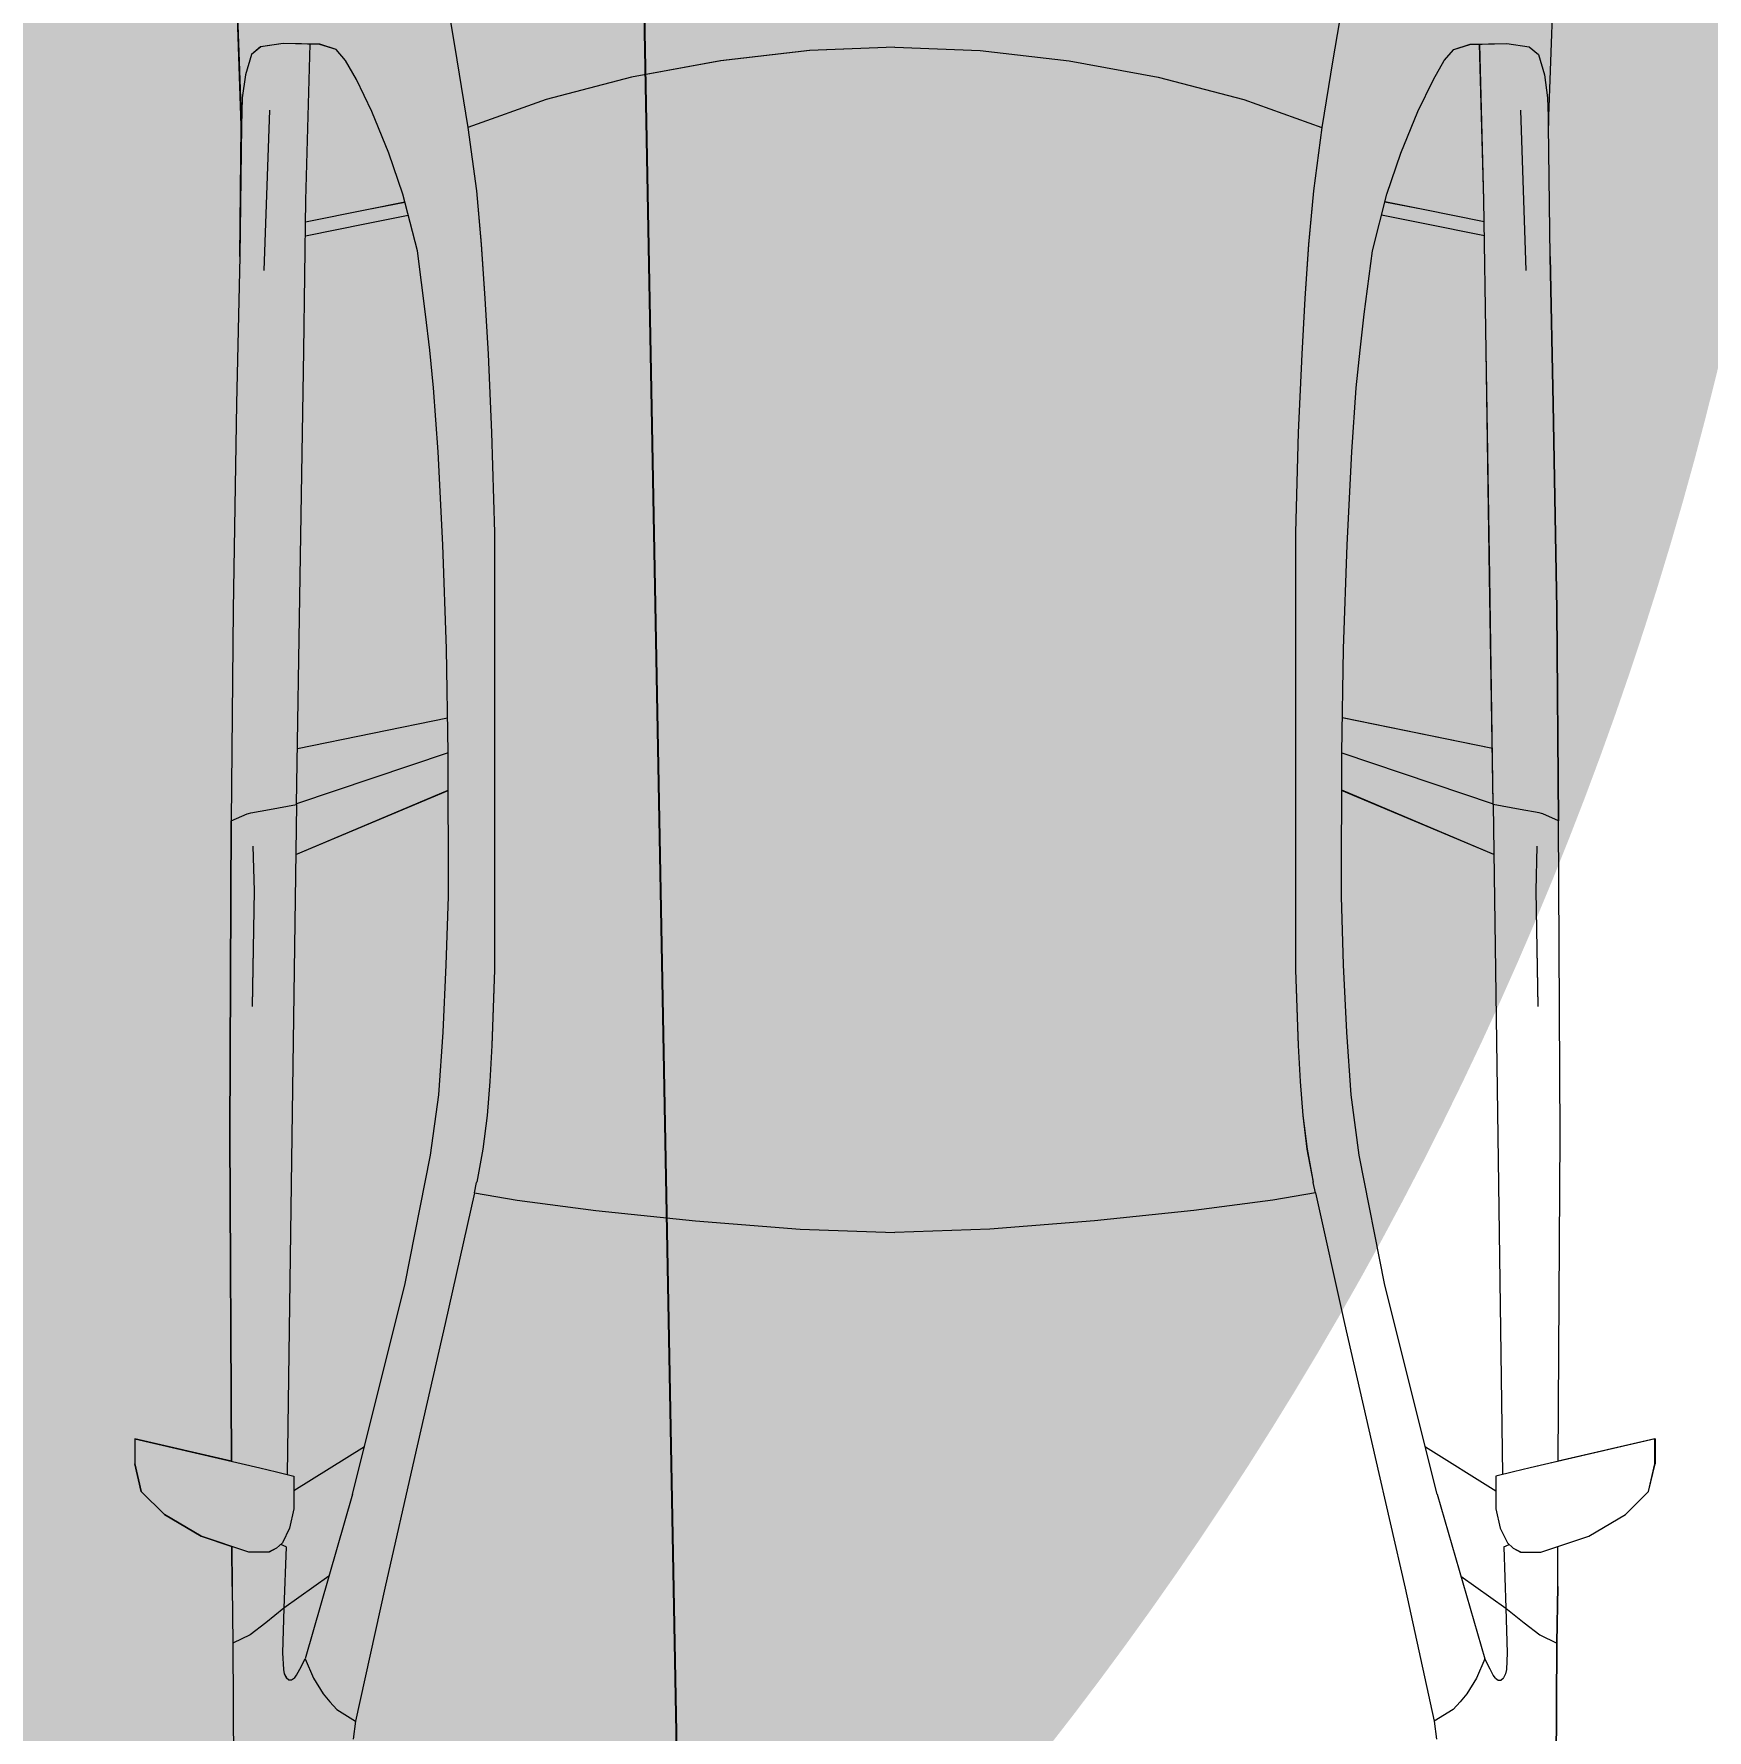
# Model space of a CAD drawing. Header units: millimetres. Extents: x -284281 to 1648660, y -821378 to -151356.
# Drawn here: x -183045 to -180739, y -269226 to -266889 of the extents above; entities that cross this region are included whole.
import ezdxf

# ---------------------------------------------------------------- set-up
doc = ezdxf.new("R2010")
doc.units = ezdxf.units.MM
doc.header["$MEASUREMENT"] = 0
doc.layers.get('Defpoints').update_dxf_attribs({"color": 250})
for name, color, linetype in [('Cars', 7, 'Continuous'), ('Cotations - 1_100', 7, 'Continuous'), ('Extérieur - Environnement', 7, 'Continuous')]:
    doc.layers.add(name, color=color, linetype=linetype)
doc.styles.add('STYLE_GENERE_2', font='arial.ttf')
doc.dimstyles.new('STYLE_GENERE__2', dxfattribs={"dimtxt": 250, "dimasz": 190, "dimexe": 0.18, "dimexo": 0.0625, "dimgap": 0, "dimtad": 1, "dimlfac": 0.001, "dimzin": 0, "dimdsep": 46, "dimtxsty": 'STYLE_GENERE_2', "dimblk": 'ARROWHEAD_6', "dimblk1": 'ARROWHEAD_6', "dimblk2": 'ARROWHEAD_6', "dimcen": 0.09, "dimse1": 1, "dimse2": 1, "dimclrd": 7, "dimclre": 7, "dimclrt": 7, "dimazin": 0, "dimtfac": 1, "dimtdec": 4, "dimtmove": 0, "dimatfit": 3, "dimfxl": 1, "dimtolj": 1, "dimtzin": 0, "dimarcsym": 0})

# ---------------------------------------------------------------- blocks, each defined once
blk = doc.blocks.new('Car 0025')
at = {"layer": 'Cars', "color": 7, "linetype": 'Continuous', "lineweight": 13}
for p, q in [((-652, 3786.7), (-615.8, 3571.1)), ((627.8, 3786.7), (591.6, 3571.1)), ((-920.3, 3683.6), (-913, 3480.7)), ((-913, 3480.7), (-920.3, 3683.6)), ((888.9, 3480.7), (896.1, 3683.6)), ((888.9, 3480.7), (896.1, 3683.6)), ((-899.1, 3578.6), (-907.5, 3550.6)), ((-886.4, 3589.1), (-899.1, 3578.6)), ((-855.4, 3593.9), (-886.4, 3589.1)), ((-804.8, 3592.7), (-855.4, 3593.9)), ((-824, 3377.8), (-818.1, 3593)), ((-782.3, 3585.5), (-804.8, 3592.7)), ((-769.3, 3570.3), (-782.3, 3585.5)), ((-129.6, 3584), (-252.3, 3570.1)), ((-12.1, 3588.7), (-129.6, 3584)), ((-12.1, 3588.7), (105.4, 3584)), ((105.4, 3584), (228.1, 3570.1)), ((745.1, 3570.3), (758.1, 3585.5)), ((758.1, 3585.5), (780.6, 3592.7)), ((780.6, 3592.7), (831.2, 3593.9)), ((799.8, 3377.8), (793.9, 3593)), ((831.2, 3593.9), (862.2, 3589.1)), ((862.2, 3589.1), (874.9, 3578.6)), ((874.9, 3578.6), (883.3, 3550.6)), ((-754.4, 3544.1), (-769.3, 3570.3)), ((-615.8, 3571.1), (-600.6, 3478)), ((-252.3, 3570.1), (-375.1, 3547.5)), ((228.1, 3570.1), (350.9, 3547.5)), ((591.6, 3571.1), (576.4, 3478)), ((730.2, 3544.1), (745.1, 3570.3)), ((-907.5, 3550.6), (-911.8, 3519.1)), ((-733, 3500.1), (-754.4, 3544.1)), ((-375.1, 3547.5), (-492.9, 3516.7)), ((350.9, 3547.5), (468.7, 3516.7)), ((708.8, 3500.1), (730.2, 3544.1)), ((883.3, 3550.6), (887.6, 3519.1)), ((-911.8, 3519.1), (-913, 3480.7)), ((-492.9, 3516.7), (-600.6, 3478)), ((468.7, 3516.7), (576.4, 3478)), ((887.6, 3519.1), (888.9, 3480.7)), ((-874.4, 3501.9), (-881.8, 3281.1)), ((-709.6, 3442.8), (-733, 3500.1)), ((685.4, 3442.8), (708.8, 3500.1)), ((850.2, 3501.9), (857.6, 3281.1)), ((-913, 3480.7), (-915.3, 3300.4)), ((-915.3, 3300.4), (-913, 3480.7)), ((-600.6, 3478), (-588.9, 3390.6)), ((576.4, 3478), (564.8, 3390.6)), ((891.1, 3300.4), (888.9, 3480.7)), ((891.1, 3300.4), (888.9, 3480.7)), ((-690.2, 3386.2), (-709.6, 3442.8)), ((666.1, 3386.2), (685.4, 3442.8)), ((-588.9, 3390.6), (-582.3, 3317.1)), ((564.8, 3390.6), (558.1, 3317.1)), ((-826.9, 3170.4), (-824, 3377.8)), ((-740, 3365.2), (-687.5, 3375.4)), ((-670.4, 3308.1), (-690.2, 3386.2)), ((646.2, 3308.1), (666.1, 3386.2)), ((715.8, 3365.2), (663.3, 3375.4)), ((802.7, 3170.4), (799.8, 3377.8)), ((-824.7, 3328.7), (-740.3, 3346)), ((-824.4, 3348), (-740, 3365.2)), ((-740.3, 3346), (-682.9, 3357.1)), ((716.1, 3346), (658.7, 3357.1)), ((800.2, 3348), (715.8, 3365.2)), ((800.5, 3328.7), (716.1, 3346)), ((-915.3, 3300.4), (-919.6, 3097.2)), ((-915.3, 3300.4), (-919.6, 3097.2)), ((-659, 3220.7), (-670.4, 3308.1)), ((-582.3, 3317.1), (-577.3, 3242.7)), ((558.1, 3317.1), (553.1, 3242.7)), ((634.8, 3220.7), (646.2, 3308.1)), ((895.4, 3097.2), (891.1, 3300.4)), ((891.1, 3300.4), (895.4, 3097.2)), ((-577.3, 3242.7), (-572.9, 3165.9)), ((553.1, 3242.7), (548.7, 3165.9)), ((-653.2, 3171.1), (-659, 3220.7)), ((629, 3171.1), (634.8, 3220.7)), ((-831.9, 2859.6), (-826.9, 3170.4)), ((-648.1, 3119.2), (-653.2, 3171.1)), ((-572.9, 3165.9), (-568.1, 3057.7)), ((548.7, 3165.9), (543.9, 3057.7)), ((623.9, 3119.2), (629, 3171.1)), ((807.7, 2859.6), (802.7, 3170.4)), ((-641.8, 3031.2), (-648.1, 3119.2)), ((617.6, 3031.2), (623.9, 3119.2)), ((-919.6, 3097.2), (-924.4, 2813.9)), ((-919.6, 3097.2), (-924.4, 2813.9)), ((900.2, 2813.9), (895.4, 3097.2)), ((895.4, 3097.2), (900.2, 2813.9)), ((-568.1, 3057.8), (-564.2, 2920.2)), ((543.9, 3057.8), (540, 2920.2)), ((-635.4, 2903.1), (-641.8, 3031.2)), ((611.2, 2903.1), (617.6, 3031.2)), ((-630.4, 2759.9), (-635.4, 2903.1)), ((-564.2, 2920.2), (-564.1, 2317.3)), ((540, 2920.2), (539.9, 2317.3)), ((606.2, 2759.9), (611.2, 2903.1)), ((-836.8, 2545.3), (-831.9, 2859.6)), ((812.6, 2545.3), (807.7, 2859.6)), ((-924.4, 2813.9), (-926.9, 2522.7)), ((-924.4, 2813.9), (-926.9, 2522.7)), ((902.7, 2522.7), (900.2, 2813.9)), ((900.2, 2813.9), (902.7, 2522.7)), ((-628, 2616.3), (-630.4, 2759.9)), ((603.8, 2616.3), (606.2, 2759.9)), ((-835.6, 2622.4), (-628.8, 2664.8)), ((811.4, 2622.4), (604.6, 2664.8)), ((-628, 2616.3), (-836.8, 2546.4)), ((-627.5, 2418.3), (-628, 2616.3)), ((603.3, 2418.3), (603.8, 2616.3)), ((603.8, 2616.3), (812.6, 2546.4)), ((-837.8, 2476.4), (-627.9, 2564.8)), ((813.6, 2476.4), (603.7, 2564.8)), ((-926.9, 2522.7), (-905.2, 2532.4)), ((-905.2, 2532.4), (-903.2, 2533)), ((-903.2, 2533), (-900, 2533.7)), ((-900, 2533.7), (-874.1, 2538.4)), ((-874.1, 2538.4), (-836.8, 2545.3)), ((-836.8, 2545.3), (-843.3, 2088.2)), ((812.6, 2545.3), (819.1, 2088.2)), ((849.9, 2538.4), (812.6, 2545.3)), ((875.8, 2533.7), (849.9, 2538.4)), ((879.1, 2533), (875.8, 2533.7)), ((881, 2532.4), (879.1, 2533)), ((902.7, 2522.7), (881, 2532.4)), ((-926.9, 2522.7), (-928.9, 2089.8)), ((-928.9, 2089.8), (-926.9, 2522.7)), ((904.7, 2089.8), (902.7, 2522.7)), ((904.7, 2089.8), (902.7, 2522.7)), ((-897, 2487.7), (-895.5, 2426.5)), ((872.8, 2487.7), (871.3, 2426.5)), ((-895.5, 2426.5), (-898.1, 2267.2)), ((-630.6, 2324.2), (-627.5, 2418.3)), ((606.4, 2324.2), (603.3, 2418.3)), ((871.3, 2426.5), (873.9, 2267.2)), ((-634.8, 2231.6), (-630.6, 2324.2)), ((-564.1, 2317.3), (-567.9, 2213)), ((539.9, 2317.3), (543.8, 2213)), ((610.6, 2231.6), (606.4, 2324.2)), ((-640.9, 2145.4), (-634.8, 2231.6)), ((616.7, 2145.4), (610.6, 2231.6)), ((-567.9, 2213), (-570.5, 2163.8)), ((543.8, 2213), (546.3, 2163.8)), ((-570.5, 2163.8), (-574.3, 2116.7)), ((546.3, 2163.8), (550.1, 2116.7)), ((-652.1, 2062.2), (-640.9, 2145.4)), ((627.9, 2062.2), (616.7, 2145.4)), ((-574.3, 2116.7), (-580.1, 2070.5)), ((550.1, 2116.7), (555.9, 2070.5)), ((-928.9, 2089.8), (-926.4, 1640.4)), ((-926.4, 1640.4), (-928.9, 2089.8)), ((-843.3, 2088.2), (-849.7, 1622.1)), ((819.1, 2088.2), (825.5, 1622.1)), ((902.2, 1640.4), (904.7, 2089.8)), ((902.2, 1640.4), (904.7, 2089.8)), ((-687.5, 1882.8), (-652.1, 2062.2)), ((-580.1, 2070.5), (-588.5, 2025.1)), ((555.9, 2070.5), (564.3, 2025.1)), ((663.3, 1882.8), (627.9, 2062.2)), ((-591.8, 2010.3), (-632, 1830.3)), ((-591.8, 2010.3), (-588.8, 2024.6)), ((-591.8, 2010.3), (-532.9, 2000.2)), ((-588.8, 2024.6), (-588.4, 2025.3)), ((567.6, 2010.3), (508.7, 2000.2)), ((564.6, 2024.6), (564.2, 2025.3)), ((567.6, 2010.3), (564.6, 2024.6)), ((567.6, 2010.3), (607.8, 1830.3)), ((-532.9, 2000.2), (-424.2, 1986.1)), ((508.7, 2000.2), (400, 1986.1)), ((-424.2, 1986.1), (-287.2, 1971.5)), ((-287.2, 1971.5), (-142.7, 1960.1)), ((263, 1971.5), (118.5, 1960.1)), ((400, 1986.1), (263, 1971.5)), ((-142.7, 1960.1), (-12.1, 1955.6)), ((118.5, 1960.1), (-12.1, 1955.6)), ((-759.7, 1595.1), (-687.5, 1882.8)), ((735.5, 1595.1), (663.3, 1882.8)), ((-632, 1830.3), (-674.2, 1645.7)), ((607.8, 1830.3), (650, 1645.7)), ((-926.4, 1640.4), (-1059.8, 1671.2)), ((-1059.8, 1671.2), (-1059.8, 1636.9)), ((-1059.8, 1671.2), (-887.7, 1631.5)), ((-1059.8, 1671.2), (-1059.8, 1636.9)), ((-743.3, 1660.3), (-840.5, 1599.8)), ((719.1, 1660.3), (816.3, 1599.8)), ((1035.6, 1671.2), (863.5, 1631.5)), ((1035.6, 1671.2), (902.2, 1640.4)), ((1035.6, 1636.9), (1035.6, 1671.2)), ((1035.6, 1671.2), (1035.6, 1636.9)), ((-1059.8, 1636.9), (-1050.9, 1598.8)), ((-1050.9, 1598.8), (-1059.8, 1636.9)), ((-674.2, 1645.7), (-715.3, 1465.4)), ((650, 1645.7), (691.1, 1465.4)), ((1026.7, 1598.8), (1035.6, 1636.9)), ((1026.7, 1598.8), (1035.6, 1636.9)), ((-887.7, 1631.5), (-864.6, 1626)), ((-864.6, 1626), (-840.5, 1619.8)), ((-840.5, 1619.8), (-840.5, 1574.6)), ((840.4, 1626), (816.3, 1619.8)), ((816.3, 1619.8), (816.3, 1574.6)), ((863.5, 1631.5), (840.4, 1626)), ((-1050.9, 1598.8), (-1019.1, 1566.8)), ((-1019.1, 1566.8), (-1050.9, 1598.8)), ((-759.7, 1595.1), (-825.1, 1368)), ((735.5, 1595.1), (800.9, 1368)), ((994.9, 1566.8), (1026.7, 1598.8)), ((994.9, 1566.8), (1026.7, 1598.8)), ((-1019.1, 1566.8), (-968.5, 1537.3)), ((-968.5, 1537.3), (-1019.1, 1566.8)), ((-840.5, 1574.6), (-846.5, 1548.1)), ((816.3, 1574.6), (822.3, 1548.1)), ((944.3, 1537.3), (994.9, 1566.8)), ((944.3, 1537.3), (994.9, 1566.8)), ((-846.5, 1548.1), (-856.3, 1528)), ((822.3, 1548.1), (832.1, 1528)), ((-968.5, 1537.3), (-926, 1523.1)), ((-902.5, 1515.3), (-968.5, 1537.3)), ((-926, 1523.1), (-925.7, 1467.7)), ((-925.7, 1467.7), (-926, 1523.1)), ((-864.4, 1520.4), (-874.6, 1515.3)), ((-856.3, 1528), (-864.4, 1520.4)), ((-851.4, 1522.3), (-858.6, 1525.8)), ((-851.4, 1522.3), (-854.4, 1437.8)), ((827.2, 1522.3), (834.4, 1525.8)), ((827.2, 1522.3), (830.2, 1437.8)), ((832.1, 1528), (840.2, 1520.4)), ((840.2, 1520.4), (850.4, 1515.3)), ((878.3, 1515.3), (944.3, 1537.3)), ((901.5, 1467.7), (901.8, 1523.1)), ((901.5, 1467.7), (901.8, 1523.1)), ((901.8, 1523.1), (944.3, 1537.3)), ((-874.6, 1515.3), (-902.5, 1515.3)), ((850.4, 1515.3), (878.3, 1515.3)), ((-792.3, 1482), (-854.4, 1437.8)), ((768.1, 1482), (830.2, 1437.8)), ((-925.7, 1467.7), (-924.7, 1389.7)), ((-925.7, 1467.7), (-924.7, 1389.7)), ((-715.3, 1465.4), (-755.5, 1282.4)), ((691.1, 1465.4), (731.3, 1282.4)), ((900.5, 1389.7), (901.5, 1467.7)), ((901.5, 1467.7), (900.5, 1389.7)), ((-854.4, 1437.8), (-879.3, 1417.7)), ((-854.4, 1437.8), (-856.2, 1376.4)), ((830.2, 1437.8), (855.1, 1417.7)), ((830.2, 1437.8), (832, 1376.4)), ((-879.3, 1417.7), (-900.9, 1401.3)), ((855.1, 1417.7), (876.7, 1401.3)), ((-900.9, 1401.3), (-924.7, 1389.7)), ((-924.7, 1389.7), (-920.5, 734.5)), ((-924.7, 1389.7), (-920.5, 734.5)), ((876.7, 1401.3), (900.5, 1389.7)), ((896.3, 734.5), (900.5, 1389.7)), ((900.5, 1389.7), (896.3, 734.5)), ((-856.2, 1376.4), (-855, 1353.4)), ((-832.4, 1354), (-825.1, 1368)), ((-825.1, 1368), (-813.7, 1341.5)), ((800.9, 1368), (789.5, 1341.5)), ((808.2, 1354), (800.9, 1368)), ((832, 1376.4), (830.8, 1353.4)), ((-855, 1353.4), (-853.9, 1347.6)), ((-853.9, 1347.6), (-851, 1342)), ((-847.5, 1338.9), (-851, 1342)), ((-843.8, 1338.8), (-847.5, 1338.9)), ((-839.9, 1341.4), (-843.8, 1338.8)), ((-839.9, 1341.4), (-836.8, 1345.8)), ((-836.8, 1345.8), (-832.5, 1354)), ((-813.7, 1341.5), (-800.3, 1320)), ((789.5, 1341.5), (776.1, 1320)), ((812.6, 1345.8), (808.3, 1354)), ((815.7, 1341.4), (812.6, 1345.8)), ((815.7, 1341.4), (819.6, 1338.8)), ((819.6, 1338.8), (823.3, 1338.9)), ((823.3, 1338.9), (826.8, 1342)), ((829.7, 1347.6), (826.8, 1342)), ((830.8, 1353.4), (829.7, 1347.6)), ((-800.3, 1320), (-791.1, 1308.8)), ((-791.1, 1308.8), (-781.4, 1298.4)), ((766.9, 1308.8), (757.2, 1298.4)), ((776.1, 1320), (766.9, 1308.8)), ((-781.4, 1298.4), (-755.5, 1282.4)), ((757.2, 1298.4), (731.3, 1282.4)), ((-755.5, 1282.4), (-758.8, 1257.5)), ((-755.5, 1282.4), (-755.5, 1282.4)), ((731.3, 1282.4), (734.6, 1257.5)), ((731.3, 1282.4), (731.3, 1282.4))]:
    blk.add_line(p, q, dxfattribs=at)
blk = doc.blocks.new('ARROWHEAD_6')
at = {"color": 0, "linetype": 'Continuous', "lineweight": 0}
for p, q in [((-0.5, -0.5), (0.5, 0.5)), ((0, 0), (-1, 0))]:
    blk.add_line(p, q, dxfattribs=at)
blk = doc.blocks.new('*D1329')
at = {"layer": 'Cotations - 1_100', "color": 7, "linetype": 'Continuous', "lineweight": -2, "transparency": 16777216}
for p, q in [((-182305.9, -261363.1), (-182224.2, -265753.6)), ((-182127, -270978.1), (-182209, -266572.7))]:
    blk.add_line(p, q, dxfattribs=at)
at = {"layer": 'Defpoints', "color": 0, "linetype": 'Continuous', "transparency": 16777216}
for p in [(-181903.3, -261165.6), (-181684.3, -271159.9), (-182123.4, -271168.1)]:
    blk.add_point(p, dxfattribs=at)
at = {"layer": 'Cotations - 1_100', "color": 7, "linetype": 'Continuous', "lineweight": -2, "transparency": 16777216, "xscale": 190, "yscale": 190, "zscale": 190}
for p, rotation in [((-182309.5, -261173.1), 91.06638308788963), ((-182123.4, -271168.1), 271.0663830878896)]:
    blk.add_blockref('ARROWHEAD_6', p, dxfattribs=dict(at, rotation=rotation))
at = {"layer": 'Cotations - 1_100', "color": 7, "linetype": 'Continuous', "lineweight": 5, "transparency": 16777216, "insert": (-182216.6, -266163.2), "char_height": 250, "attachment_point": 5, "rotation": 271.0664, "style": 'STYLE_GENERE_2'}
blk.add_mtext('\\A1;10.00', dxfattribs=at)

msp = doc.modelspace()

# ---------------------------------------------------------------- hatches: boundary and pattern name
at = {"linetype": 'Continuous', "lineweight": 0, "true_color": 0xa7a7a7}
msp.add_hatch(color=253, dxfattribs=at).paths.add_polyline_path([(-190582.9074, -266165.48622, 1), (-180582.9074, -266165.48622, 1)])

# ---------------------------------------------------------------- linework, layer by layer
at = {"layer": 'Extérieur - Environnement', "color": 7, "linetype": 'Continuous', "lineweight": 13}
for p, q in [((-182498.29589, -266709.07991), (-182462.12365, -266924.69169)), ((-181218.48384, -266709.07991), (-181254.65608, -266924.69169)), ((-182766.59961, -266812.14388), (-182759.33845, -267015.11622)), ((-182759.33845, -267015.11622), (-182766.59961, -266812.14388)), ((-180957.44127, -267015.11622), (-180950.18012, -266812.14388)), ((-180957.44127, -267015.11622), (-180950.18012, -266812.14388)), ((-182732.64575, -266906.68173), (-182745.34676, -266917.17362)), ((-182701.66789, -266901.90924), (-182732.64575, -266906.68173)), ((-182651.05405, -266903.11646), (-182701.66789, -266901.90924)), ((-182670.25967, -267118.03368), (-182664.43624, -266902.79727)), ((-182628.57934, -266910.29321), (-182651.05405, -266903.11646)), ((-182615.58104, -266925.46847), (-182628.57934, -266910.29321)), ((-181975.92525, -266911.77991), (-182098.60812, -266925.66614)), ((-181858.38986, -266907.061), (-181975.92525, -266911.77991)), ((-181858.38986, -266907.061), (-181740.85448, -266911.77991)), ((-181740.85448, -266911.77991), (-181618.17161, -266925.66614)), ((-181101.19869, -266925.46847), (-181088.20038, -266910.29321)), ((-181088.20038, -266910.29321), (-181065.72568, -266903.11646)), ((-181065.72568, -266903.11646), (-181015.11183, -266901.90924)), ((-181046.52006, -267118.03368), (-181052.34349, -266902.79727)), ((-181015.11183, -266901.90924), (-180984.13398, -266906.68173)), ((-180984.13398, -266906.68173), (-180971.43297, -266917.17362)), ((-182745.34676, -266917.17362), (-182753.75134, -266945.17872)), ((-182600.68722, -266951.66209), (-182615.58104, -266925.46847)), ((-182462.12365, -266924.69169), (-182446.91017, -267017.73544)), ((-182098.60812, -266925.66614), (-182221.36292, -266948.26862)), ((-181618.17161, -266925.66614), (-181495.41681, -266948.26862)), ((-181254.65608, -266924.69169), (-181269.86956, -267017.73544)), ((-181116.09251, -266951.66209), (-181101.19869, -266925.46847)), ((-180971.43297, -266917.17362), (-180963.02839, -266945.17872)), ((-182753.75134, -266945.17872), (-182758.06556, -266976.68211)), ((-182579.28285, -266995.68437), (-182600.68722, -266951.66209)), ((-182221.36292, -266948.26862), (-182339.21253, -266979.13343)), ((-181495.41681, -266948.26862), (-181377.5672, -266979.13343)), ((-181137.49688, -266995.68437), (-181116.09251, -266951.66209)), ((-180963.02839, -266945.17872), (-180958.71416, -266976.68211)), ((-182758.06556, -266976.68211), (-182759.33845, -267015.11622)), ((-182339.21253, -266979.13343), (-182446.91017, -267017.73544)), ((-181377.5672, -266979.13343), (-181269.86956, -267017.73544)), ((-180958.71416, -266976.68211), (-180957.44127, -267015.11622)), ((-182720.67205, -266993.87959), (-182728.08924, -267214.66003)), ((-182555.86788, -267052.95632), (-182579.28285, -266995.68437)), ((-181160.91185, -267052.95632), (-181137.49688, -266995.68437)), ((-180996.10768, -266993.87959), (-180988.69049, -267214.66003)), ((-182759.33845, -267015.11622), (-182761.55219, -267195.42194)), ((-182761.55219, -267195.42194), (-182759.33845, -267015.11622)), ((-182446.91017, -267017.73544), (-182435.2387, -267105.16234)), ((-181269.86956, -267017.73544), (-181281.54103, -267105.16234)), ((-180955.22753, -267195.42194), (-180957.44127, -267015.11622)), ((-180955.22753, -267195.42194), (-180957.44127, -267015.11622)), ((-182536.53868, -267109.61749), (-182555.86788, -267052.95632)), ((-181180.24105, -267109.61749), (-181160.91185, -267052.95632)), ((-182673.19208, -267325.35055), (-182670.25967, -267118.03368)), ((-182586.29209, -267130.53691), (-182533.81136, -267120.34522)), ((-182516.70394, -267187.636), (-182536.53868, -267109.61749)), ((-182435.24022, -267105.14564), (-182428.54732, -267178.67008)), ((-181281.53951, -267105.14564), (-181288.23241, -267178.67008)), ((-181200.07578, -267187.636), (-181180.24105, -267109.61749)), ((-181130.48763, -267130.53691), (-181182.96837, -267120.34522)), ((-181043.58765, -267325.35055), (-181046.52006, -267118.03368)), ((-182670.68026, -267147.76871), (-182586.29209, -267130.53691)), ((-182586.56499, -267149.83017), (-182529.15002, -267138.68025)), ((-181130.21474, -267149.83017), (-181187.62971, -267138.68025)), ((-181046.09947, -267147.76871), (-181130.48763, -267130.53691)), ((-182670.95315, -267167.06197), (-182586.56499, -267149.83017)), ((-181045.82658, -267167.06197), (-181130.21474, -267149.83017)), ((-182505.29499, -267275.12651), (-182516.70394, -267187.636)), ((-182428.54825, -267178.65615), (-182423.58143, -267253.1309)), ((-181288.23148, -267178.65615), (-181293.19829, -267253.1309)), ((-181211.48474, -267275.12651), (-181200.07578, -267187.636)), ((-182761.55219, -267195.42194), (-182765.90158, -267398.63248)), ((-182761.55219, -267195.42194), (-182765.90158, -267398.63248)), ((-180950.87814, -267398.63248), (-180955.22753, -267195.42194)), ((-180955.22753, -267195.42194), (-180950.87814, -267398.63248)), ((-182423.58172, -267253.12659), (-182419.17831, -267329.92371)), ((-181293.19801, -267253.12659), (-181297.60142, -267329.92371)), ((-182499.4486, -267324.70503), (-182505.29499, -267275.12651)), ((-181217.33113, -267324.70503), (-181211.48474, -267275.12651)), ((-182678.15235, -267636.14806), (-182673.19208, -267325.35055)), ((-182494.3547, -267376.54286), (-182499.4486, -267324.70503)), ((-182419.17875, -267329.91363), (-182414.41314, -267438.03433)), ((-181297.60097, -267329.91363), (-181302.36659, -267438.03433)), ((-181222.42502, -267376.54286), (-181217.33113, -267324.70503)), ((-181038.62738, -267636.14806), (-181043.58765, -267325.35055)), ((-182488.11736, -267464.55695), (-182494.3547, -267376.54286)), ((-181228.66237, -267464.55695), (-181222.42502, -267376.54286)), ((-182765.90158, -267398.63248), (-182770.68711, -267681.8664)), ((-182765.90158, -267398.63248), (-182770.68711, -267681.8664)), ((-180946.09262, -267681.8664), (-180950.87814, -267398.63248)), ((-180950.87814, -267398.63248), (-180946.09262, -267681.8664)), ((-182414.41324, -267438.03077), (-182410.44238, -267575.55173)), ((-181302.36649, -267438.03077), (-181306.33735, -267575.55173)), ((-182481.7302, -267592.68594), (-182488.11736, -267464.55695)), ((-181235.04953, -267592.68594), (-181228.66237, -267464.55695)), ((-182410.44238, -267575.55173), (-182410.40381, -268178.51767)), ((-181306.33735, -267575.55173), (-181306.37592, -268178.51767)), ((-182476.73029, -267735.92644), (-182481.7302, -267592.68594)), ((-181240.04944, -267735.92644), (-181235.04953, -267592.68594)), ((-182683.11284, -267950.44806), (-182678.15235, -267636.14806)), ((-181033.66689, -267950.44806), (-181038.62738, -267636.14806)), ((-182770.68711, -267681.8664), (-182773.20544, -267973.11319)), ((-182770.68711, -267681.8664), (-182773.20544, -267973.11319)), ((-180943.57429, -267973.11319), (-180946.09262, -267681.8664)), ((-180946.09262, -267681.8664), (-180943.57429, -267973.11319)), ((-182474.30722, -267879.45679), (-182476.73029, -267735.92644)), ((-181242.47251, -267879.45679), (-181240.04944, -267735.92644)), ((-182681.89638, -267873.3724), (-182475.1251, -267831.0099)), ((-181034.88335, -267873.3724), (-181241.65463, -267831.0099)), ((-182474.30722, -267879.45679), (-182683.09562, -267949.35697)), ((-182473.76869, -268077.47084), (-182474.30722, -267879.45679)), ((-181243.01103, -268077.47084), (-181242.47251, -267879.45679)), ((-181242.47251, -267879.45679), (-181033.68411, -267949.35697)), ((-182684.08437, -268019.42707), (-182474.16704, -267931.00109)), ((-181032.69535, -268019.42707), (-181242.61269, -267931.00109)), ((-182773.20544, -267973.11319), (-182751.49675, -267963.34875)), ((-182751.49675, -267963.34875), (-182749.54124, -267962.78294)), ((-182749.54124, -267962.78294), (-182746.28319, -267962.08777)), ((-182746.28319, -267962.08777), (-182720.36992, -267957.43193)), ((-182720.36992, -267957.43193), (-182683.11284, -267950.44806)), ((-182683.11284, -267950.44806), (-182689.55162, -268407.60147)), ((-181033.66689, -267950.44806), (-181027.2281, -268407.60147)), ((-180996.40981, -267957.43193), (-181033.66689, -267950.44806)), ((-180970.49653, -267962.08777), (-180996.40981, -267957.43193)), ((-180967.23849, -267962.78294), (-180970.49653, -267962.08777)), ((-180965.28298, -267963.34875), (-180967.23849, -267962.78294)), ((-180943.57429, -267973.11319), (-180965.28298, -267963.34875)), ((-182773.20544, -267973.11319), (-182775.17368, -268405.99152)), ((-182775.17368, -268405.99152), (-182773.20544, -267973.11319)), ((-180941.60605, -268405.99152), (-180943.57429, -267973.11319)), ((-180941.60605, -268405.99152), (-180943.57429, -267973.11319)), ((-182743.3109, -268008.0365), (-182741.8123, -268069.30026)), ((-180973.46883, -268008.0365), (-180974.96743, -268069.30026)), ((-182741.8123, -268069.30026), (-182744.38849, -268228.63)), ((-182476.91965, -268171.56036), (-182473.76869, -268077.47084)), ((-181239.86008, -268171.56036), (-181243.01103, -268077.47084)), ((-180974.96743, -268069.30026), (-180972.39123, -268228.63)), ((-182481.1141, -268264.18443), (-182476.91965, -268171.56036)), ((-181235.66562, -268264.18443), (-181239.86008, -268171.56036)), ((-182410.40381, -268178.51767), (-182414.24052, -268282.80321)), ((-181306.37592, -268178.51767), (-181302.53921, -268282.80321)), ((-182487.21334, -268350.33641), (-182481.1141, -268264.18443)), ((-181229.56638, -268350.33641), (-181235.66562, -268264.18443)), ((-182414.24013, -268282.79561), (-182416.77429, -268331.97201)), ((-181302.5396, -268282.79561), (-181300.00544, -268331.97201)), ((-182416.77345, -268331.95584), (-182420.57185, -268379.1068)), ((-181300.00627, -268331.95584), (-181296.20788, -268379.1068)), ((-182498.35938, -268433.58816), (-182487.21334, -268350.33641)), ((-181218.42035, -268433.58816), (-181229.56638, -268350.33641)), ((-182420.57003, -268379.08424), (-182426.39298, -268425.32705)), ((-181296.2097, -268379.08424), (-181290.38675, -268425.32705)), ((-182775.17368, -268405.99152), (-182772.69546, -268855.37588)), ((-182772.69546, -268855.37588), (-182775.17368, -268405.99152)), ((-182689.55127, -268407.60147), (-182695.99877, -268873.64916)), ((-181027.22846, -268407.60147), (-181020.78096, -268873.64916)), ((-180944.08427, -268855.37588), (-180941.60605, -268405.99152)), ((-180944.08427, -268855.37588), (-180941.60605, -268405.99152)), ((-182533.77568, -268612.97487), (-182498.35938, -268433.58816)), ((-182426.39298, -268425.32705), (-182434.82365, -268470.69473)), ((-181290.38675, -268425.32705), (-181281.95608, -268470.69473)), ((-181183.00405, -268612.97487), (-181218.42035, -268433.58816)), ((-182438.12358, -268485.50019), (-182435.04508, -268471.18443)), ((-182435.04508, -268471.18443), (-182434.73767, -268470.50459)), ((-181281.73465, -268471.18443), (-181282.04206, -268470.50459)), ((-181278.65615, -268485.50019), (-181281.73465, -268471.18443)), ((-182438.12358, -268485.50019), (-182478.28153, -268665.46056)), ((-182438.12358, -268485.50019), (-182379.15322, -268495.56309)), ((-182379.15322, -268495.56309), (-182270.53665, -268509.72051)), ((-181337.62651, -268495.56309), (-181446.24307, -268509.72051)), ((-181278.65615, -268485.50019), (-181337.62651, -268495.56309)), ((-181278.65615, -268485.50019), (-181238.49819, -268665.46056)), ((-182270.53665, -268509.72051), (-182133.45214, -268524.31874)), ((-182133.45214, -268524.31874), (-181989.00751, -268535.70581)), ((-181583.32758, -268524.31874), (-181727.77222, -268535.70581)), ((-181446.24307, -268509.72051), (-181583.32758, -268524.31874)), ((-181989.00751, -268535.70581), (-181858.38986, -268540.22868)), ((-181727.77222, -268535.70581), (-181858.38986, -268540.22868)), ((-182605.97557, -268900.71807), (-182533.77568, -268612.97487)), ((-181110.80416, -268900.71807), (-181183.00405, -268612.97487)), ((-182478.28153, -268665.46056), (-182520.46148, -268850.05203)), ((-181238.49819, -268665.46056), (-181196.31825, -268850.05203)), ((-182772.69546, -268855.37588), (-182906.06761, -268824.57526)), ((-182906.06761, -268824.57526), (-182906.06761, -268858.86413)), ((-182906.06761, -268824.57526), (-182734.03257, -268864.30459)), ((-182906.06761, -268824.57526), (-182906.06761, -268858.86413)), ((-180810.71212, -268824.57526), (-180982.74716, -268864.30459)), ((-180810.71212, -268824.57526), (-180944.08427, -268855.37588)), ((-180810.71212, -268858.86413), (-180810.71212, -268824.57526)), ((-180810.71212, -268824.57526), (-180810.71212, -268858.86413)), ((-182589.60133, -268835.46068), (-182686.78316, -268895.94519)), ((-182520.46148, -268850.05203), (-182561.61168, -269030.34197)), ((-181196.31825, -268850.05203), (-181155.16805, -269030.34197)), ((-181127.1784, -268835.46068), (-181029.99656, -268895.94519)), ((-182906.06761, -268858.86413), (-182897.20744, -268896.99574)), ((-182897.20744, -268896.99574), (-182906.06761, -268858.86413)), ((-182734.03257, -268864.30459), (-182710.90351, -268869.80872)), ((-182710.90351, -268869.80872), (-182686.78316, -268876.0237)), ((-182686.78316, -268876.0237), (-182686.78316, -268921.1711)), ((-181005.87622, -268869.80872), (-181029.99656, -268876.0237)), ((-181029.99656, -268876.0237), (-181029.99656, -268921.1711)), ((-180982.74716, -268864.30459), (-181005.87622, -268869.80872)), ((-180819.57229, -268896.99574), (-180810.71212, -268858.86413)), ((-180819.57229, -268896.99574), (-180810.71212, -268858.86413)), ((-182897.20744, -268896.99574), (-182865.349, -268928.95544)), ((-182865.349, -268928.95544), (-182897.20744, -268896.99574)), ((-182605.97557, -268900.71807), (-182671.38979, -269127.82494)), ((-181110.80416, -268900.71807), (-181045.38994, -269127.82494)), ((-180851.43073, -268928.95544), (-180819.57229, -268896.99574)), ((-180851.43073, -268928.95544), (-180819.57229, -268896.99574)), ((-182686.78316, -268921.1711), (-182692.79471, -268947.69805)), ((-181029.99656, -268921.1711), (-181023.98502, -268947.69805)), ((-182865.349, -268928.95544), (-182814.80894, -268958.44643)), ((-182814.80894, -268958.44643), (-182865.349, -268928.95544)), ((-182692.79471, -268947.69805), (-182702.60262, -268967.80458)), ((-181023.98502, -268947.69805), (-181014.17711, -268967.80458)), ((-180901.97079, -268958.44643), (-180851.43073, -268928.95544)), ((-180901.97079, -268958.44643), (-180851.43073, -268928.95544)), ((-182814.80894, -268958.44643), (-182772.29577, -268972.66499)), ((-182748.83378, -268980.51188), (-182814.80894, -268958.44643)), ((-182702.60262, -268967.80458), (-182710.67761, -268975.33817)), ((-182697.72554, -268973.48156), (-182704.93022, -268969.97612)), ((-181019.05418, -268973.48156), (-181011.84951, -268969.97612)), ((-181014.17711, -268967.80458), (-181006.10211, -268975.33817)), ((-180967.94595, -268980.51188), (-180901.97079, -268958.44643)), ((-180944.48395, -268972.66499), (-180901.97079, -268958.44643)), ((-182772.29577, -268972.66499), (-182772.03796, -269028.07397)), ((-182772.03796, -269028.07397), (-182772.29577, -268972.66499)), ((-182720.84962, -268980.44581), (-182748.83378, -268980.51188)), ((-182710.67761, -268975.33817), (-182720.84962, -268980.44581)), ((-182697.72554, -268973.48156), (-182700.69408, -269058.01959)), ((-181019.05418, -268973.48156), (-181016.08564, -269058.01959)), ((-181006.10211, -268975.33817), (-180995.93011, -268980.44581)), ((-180995.93011, -268980.44581), (-180967.94595, -268980.51188)), ((-180944.74177, -269028.07397), (-180944.48395, -268972.66499)), ((-180944.74177, -269028.07397), (-180944.48395, -268972.66499)), ((-182638.54627, -269013.79792), (-182700.69408, -269058.01959)), ((-181078.23346, -269013.79792), (-181016.08564, -269058.01959)), ((-182772.03796, -269028.07397), (-182770.98621, -269106.12444)), ((-182772.03796, -269028.07397), (-182770.98621, -269106.12444)), ((-182561.61168, -269030.34197), (-182601.77645, -269213.35195)), ((-181155.16805, -269030.34197), (-181115.00328, -269213.35195)), ((-180945.79352, -269106.12444), (-180944.74177, -269028.07397)), ((-180944.74177, -269028.07397), (-180945.79352, -269106.12444)), ((-182700.69408, -269058.01959), (-182725.55528, -269078.04263)), ((-182700.69408, -269058.01959), (-182702.52823, -269119.39447)), ((-181016.08564, -269058.01959), (-180991.22445, -269078.04263)), ((-181016.08564, -269058.01959), (-181014.2515, -269119.39447)), ((-182725.55528, -269078.04263), (-182747.15124, -269094.51864)), ((-180991.22445, -269078.04263), (-180969.62849, -269094.51864)), ((-182747.15124, -269094.51864), (-182770.98621, -269106.12444)), ((-182770.98621, -269106.12444), (-182766.83518, -269761.2809)), ((-182770.98621, -269106.12444), (-182766.83518, -269761.2809)), ((-180969.62849, -269094.51864), (-180945.79352, -269106.12444)), ((-180949.94455, -269761.2809), (-180945.79352, -269106.12444)), ((-180945.79352, -269106.12444), (-180949.94455, -269761.2809)), ((-182702.52823, -269119.39447), (-182701.24924, -269142.41113)), ((-182678.7381, -269141.74207), (-182671.38979, -269127.82494)), ((-182671.38979, -269127.82494), (-182659.94432, -269154.26748)), ((-181045.38994, -269127.82494), (-181056.8354, -269154.26748)), ((-181038.04163, -269141.74207), (-181045.38994, -269127.82494)), ((-181014.2515, -269119.39447), (-181015.53049, -269142.41113)), ((-182701.24924, -269142.41113), (-182700.21149, -269148.16525)), ((-182700.21149, -269148.16525), (-182697.28882, -269153.82919)), ((-182693.82796, -269156.90174), (-182697.28882, -269153.82919)), ((-182690.07912, -269156.93584), (-182693.82796, -269156.90174)), ((-182686.18277, -269154.38891), (-182690.07912, -269156.93584)), ((-182686.18277, -269154.38891), (-182683.0913, -269150.02912)), ((-182683.0913, -269150.02912), (-182678.74362, -269141.74207)), ((-182659.94432, -269154.26748), (-182646.60068, -269175.77573)), ((-181056.8354, -269154.26748), (-181070.17905, -269175.77573)), ((-181033.68843, -269150.02912), (-181038.03611, -269141.74207)), ((-181030.59695, -269154.38891), (-181033.68843, -269150.02912)), ((-181030.59695, -269154.38891), (-181026.70061, -269156.93584)), ((-181026.70061, -269156.93584), (-181022.95177, -269156.90174)), ((-181022.95177, -269156.90174), (-181019.49091, -269153.82919)), ((-181016.56824, -269148.16525), (-181019.49091, -269153.82919)), ((-181015.53049, -269142.41113), (-181016.56824, -269148.16525)), ((-182646.60068, -269175.77573), (-182637.40418, -269186.97271)), ((-181070.17905, -269175.77573), (-181079.37555, -269186.97271)), ((-182637.40418, -269186.97271), (-182627.68449, -269197.41058)), ((-182627.68449, -269197.41058), (-182601.77645, -269213.35195)), ((-181089.09523, -269197.41058), (-181115.00328, -269213.35195)), ((-181079.37555, -269186.97271), (-181089.09523, -269197.41058)), ((-182601.77645, -269213.35195), (-182605.06646, -269238.27627)), ((-182601.76331, -269213.35195), (-182601.77645, -269213.35195)), ((-181115.01642, -269213.35195), (-181115.00328, -269213.35195)), ((-181115.00328, -269213.35195), (-181111.71327, -269238.27627))]:
    msp.add_line(p, q, dxfattribs=at)

# ---------------------------------------------------------------- block references
at = {"layer": 'Cars', "color": 7, "linetype": 'Continuous', "lineweight": 5, "zscale": 1000}
msp.add_blockref('Car 0025', (-181846.29152, -270495.78396), dxfattribs=at)

# ---------------------------------------------------------------- dimensions: what is measured, and where the dimension line sits
at = {"layer": 'Cotations - 1_100', "color": 7, "linetype": 'Continuous', "lineweight": 5}
dim = msp.add_linear_dim(base=(-182123.43712, -271168.10005), p1=(-181903.29814, -261165.57129), p2=(-181684.3159, -271159.92623), angle=271.06638309, dimstyle='STYLE_GENERE__2', dxfattribs=at)
dim.commit()
dim.dimension.update_dxf_attribs({"geometry": '*D1329', "text_midpoint": (-182216.59875, -266163.18981), "dimtype": 160, "text_rotation": 271.06638309})

doc.saveas('drawing.dxf')
